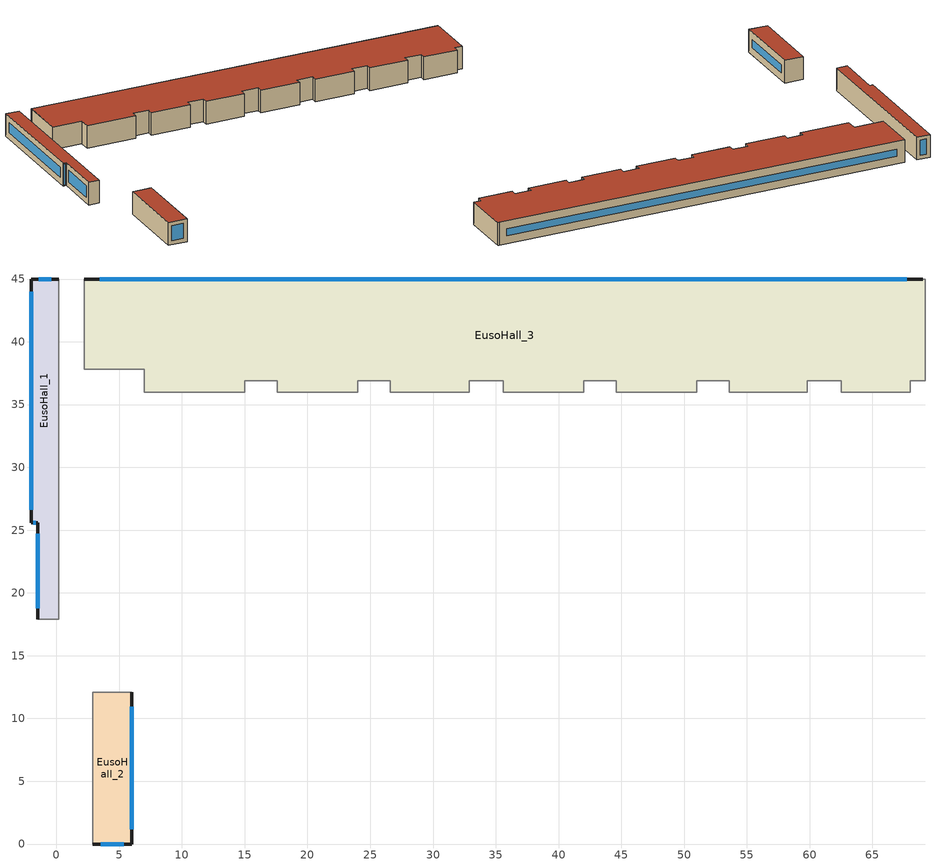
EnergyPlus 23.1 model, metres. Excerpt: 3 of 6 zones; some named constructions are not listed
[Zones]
EusoHall_3
 floor outside (90.1-2019 Nonresidential CZ 0 Exterior Floor (Mass)): 2.2,45 69.2,45 69.2,36.9 68,36.9 68,36 62.5,36 62.5,36.9 59.8,36.9 59.8,36 53.6,36 53.6,36.9 51,36.9 51,36 44.6,36 44.6,36.9 42,36.9 42,36 35.6,36 35.6,36.9 32.9,36.9 32.9,36 26.6,36 26.6,36.9 24,36.9 24,36 17.6,36 17.6,36.9 15,36.9 15,36 7,36 7,37.8 2.2,37.8 z24.3
 wall outside (90.1-2019 Nonresidential CZ 0 Exterior Wall (Mass)): 69,45 2.2,45 z24.3:28
 wall to EusoHall_0 (Interior Partition (Mass)_FLIPPED): 2.2,45 2.2,44.8 2.2,37.8 7,37.8 7,36 15,36 15,36.9 17.6,36.9 17.6,36 24,36 24,36.9 26.6,36.9 26.6,36 32.9,36 32.9,36.9 35.6,36.9 35.6,36 42,36 42,36.9 44.6,36.9 44.6,36 51,36 51,36.9 53.6,36.9 53.6,36 59.8,36 59.8,36.9 62.5,36.9 62.5,36 68,36 68,36.9 69.2,36.9 69.2,45 69,45 z24.3:28
 window (90.1-2019 Nonresidential CZ 0 Glazing (Operable)): 67.73,45 3.47,45 z25.57:26.73
 roof outside (90.1-2019 Nonresidential CZ 0 Exterior Roof (Mass)): 2.2,37.8 7,37.8 7,36 15,36 15,36.9 17.6,36.9 17.6,36 24,36 24,36.9 26.6,36.9 26.6,36 32.9,36 32.9,36.9 35.6,36.9 35.6,36 42,36 42,36.9 44.6,36.9 44.6,36 51,36 51,36.9 53.6,36.9 53.6,36 59.8,36 59.8,36.9 62.5,36.9 62.5,36 68,36 68,36.9 69.2,36.9 69.2,45 2.2,45 z28
EusoHall_2
 floor outside (90.1-2019 Nonresidential CZ 0 Exterior Floor (Mass)): 6,12.1 6,0 2.9,0 2.9,12.1 z24.3
 wall outside (90.1-2019 Nonresidential CZ 0 Exterior Wall (Mass)): 2.9,0 6,0 6,12.1 z24.3:28
 wall to EusoHall_0 (Interior Partition (Mass)_FLIPPED): 6,12.1 2.9,12.1 2.9,0 z24.3:28
 window (90.1-2019 Nonresidential CZ 0 Glazing (Operable)): 3.52,0 5.38,0 z24.92:27.38; 6,1.16 6,10.94 z25.46:26.84
 roof outside (90.1-2019 Nonresidential CZ 0 Exterior Roof (Mass)): 6,12.1 2.9,12.1 2.9,0 6,0 z28
EusoHall_1
 floor outside (90.1-2019 Nonresidential CZ 0 Exterior Floor (Mass)): 0.2,45 0.2,17.9 -1.5,17.9 -1.5,25.6 -2,25.6 -2,45 z24.3
 wall outside (90.1-2019 Nonresidential CZ 0 Exterior Wall (Mass)): 0.2,45 -2,45 -2,25.6 -1.5,25.6 -1.5,17.9 z24.3:28
 wall to EusoHall_0 (Interior Partition (Mass)_FLIPPED): -1.5,17.9 0.2,17.9 0.2,45 z24.3:28
 window (90.1-2019 Nonresidential CZ 0 Glazing (Operable)): -0.41,45 -1.39,45 z24.91:27.39; -2,43.98 -2,26.62 z25.32:26.98; -1.86,25.6 -1.64,25.6 z24.44:27.86; -1.5,24.71 -1.5,18.79 z25.19:27.11
 roof outside (90.1-2019 Nonresidential CZ 0 Exterior Roof (Mass)): 0.2,45 -2,45 -2,25.6 -1.5,25.6 -1.5,17.9 0.2,17.9 z28
[Schedule:Day:Hourly]
0a6da42c-64c4-465f-a450-deb7c99fbb4a: Fraction, 0, 1, 1, 1, 1, 1, 1, 1, 1, 1, 0, 0, 0, 0, 0, 1, 1, 0, 0, 0, 0, 0, 0, 0
7aaeb1da-301c-4ed6-9ee2-45e889008798: Fraction, 1, 1, 1, 0, 1, 1, 1, 1, 0, 0, 1, 1, 1, 1, 1, 1, 1, 1, 0, 0, 0, 0, 0, 0
5f9a137d-26f2-4b2a-ba43-cbbc8e4bdea0: Fraction, 0, 1, 0, 0, 0, 0, 0, 0, 0, 0, 1, 0, 0, 0, 1, 1, 1, 1, 1, 0, 0, 0, 0, 1
38e37989-2398-44e5-b477-8b33ae5338b5: Fraction, 1, 1, 1, 1, 1, 0, 1, 1, 1, 0, 0, 0, 0, 1, 1, 0, 0, 0, 0, 0, 0, 0, 0, 1
38dcba13-f8c9-4a3d-b2dd-5d67582723b8: Fraction, 1, 1, 1, 1, 1, 1, 0, 0, 0, 0, 0, 1, 1, 1, 1, 1, 1, 0, 0, 0, 0, 0, 0, 0
78a7dd24-6dd8-46bf-8a67-1a2a35128c9b: Fraction, 0, 1, 1, 1, 1, 1, 1, 0, 0, 0, 0, 1, 1, 1, 1, 0, 0, 0, 0, 0, 0, 0, 0, 0
25c959fa-2b45-4741-b170-c6ba072dd97e: Fraction, 0, 0, 0, 0, 0, 0, 0, 0, 0, 1, 1, 1, 1, 1, 1, 1, 1, 1, 0, 0, 0, 0, 0, 0
fadc1dea-d90e-48e3-8637-499f282e3403: Fraction, 0, 0, 1, 1, 1, 1, 1, 0, 0, 0, 1, 1, 1, 1, 0, 0, 0, 0, 0, 0, 0, 0, 0, 0
313731ce-c7df-472e-9bd9-8085fefb7663: Fraction, 1, 1, 1, 1, 1, 1, 1, 1, 1, 0, 0, 0, 0, 0, 0, 0, 0, 0, 1, 1, 1, 1, 1, 1
811bab29-e293-414b-a951-ca99fc4e803a: Fraction, 1, 1, 1, 1, 1, 1, 1, 0, 0, 1, 1, 1, 0, 0, 0, 0, 0, 0, 0, 0, 0, 0, 0, 0
c3aebf8e-4e97-4ef6-81f3-f81eb86b9189: Fraction, 1, 1, 1, 1, 1, 1, 1, 1, 0, 1, 1, 0, 0, 0, 1, 1, 0, 0, 0, 0, 0, 0, 0, 0
0a06fd7e-6abe-4e09-8064-765f7de4bac5: Fraction, 0, 0, 0, 1, 1, 1, 0, 0, 0, 1, 1, 1, 1, 1, 1, 1, 1, 1, 0, 0, 0, 0, 0, 0
2c4f1c33-f3aa-4f95-964b-b4c9803a64cc: Fraction, 0, 0, 0, 0, 0, 0, 0, 1, 1, 1, 1, 0, 0, 0, 0, 0, 0, 0, 0, 0, 0, 0, 0, 1
13de2850-6eb8-4c8e-a53c-c38e3759f3f9: Fraction, 1, 1, 1, 1, 1, 1, 1, 1, 0, 0, 0, 1, 1, 1, 1, 0, 0, 0, 1, 1, 1, 1, 1, 1
f5f1666c-0ea6-4e4e-afb4-9f387512ecd7: Fraction, 1, 1, 1, 1, 1, 1, 1, 1, 1, 1, 1, 1, 1, 1, 1, 0, 0, 0, 0, 1, 1, 1, 0, 1
90ac5b96-1ca6-4962-bad7-65617176d41b: Fraction, 1, 1, 1, 1, 1, 1, 1, 1, 0, 0, 1, 1, 0, 1, 0, 0, 0, 0, 0, 0, 0, 0, 0, 1
20cd73e7-b224-4d58-8250-453002f3b639: Fraction, 1, 1, 1, 1, 1, 1, 1, 0, 0, 0, 1, 0, 0, 0, 0, 0, 0, 0, 0, 1, 1, 1, 1, 1
7a219ba2-e6d2-4560-b61c-8f5ac572d0e5: Fraction, 1, 1, 1, 1, 1, 0, 0, 0, 0, 0, 1, 1, 1, 1, 1, 1, 1, 0, 0, 0, 0, 0, 0, 0
d26217c0-3491-4b17-bad9-d09e690c4ce1: Fraction, 1, 1, 1, 1, 1, 1, 1, 1, 1, 1, 0, 0, 0, 0, 0, 0, 1, 0, 0, 0, 0, 0, 0, 0
15aa4b00-aea8-492d-8407-84069585c00b: Fraction, 1, 1, 1, 1, 1, 1, 1, 1, 1, 1, 1, 1, 0, 0, 0, 0, 0, 0, 0, 0, 0, 1, 1, 1
2c278a05-ad61-4ea0-bd11-18e0b93217db: Fraction, 1, 1, 1, 1, 1, 1, 1, 0, 0, 0, 1, 1, 1, 1, 1, 1, 1, 0, 0, 0, 0, 1, 1, 1
4d8f8f77-8096-4425-a9fe-c190059fd98f: Fraction, 1, 1, 1, 1, 1, 1, 1, 1, 0, 0, 1, 1, 1, 1, 0, 1, 1, 1, 1, 1, 1, 1, 1, 1
021f1b1c-5f70-4d4f-a917-467f3ab56372: Fraction, 1, 1, 1, 1, 1, 1, 1, 1, 1, 0, 0, 0, 0, 1, 0, 0, 0, 0, 0, 0, 0, 0, 0, 0
11480428-1dc7-49b0-99b0-500ae153328d: Fraction, 1, 1, 1, 1, 1, 1, 1, 1, 0, 1, 1, 1, 1, 1, 1, 1, 1, 0, 1, 1, 1, 1, 1, 1
cec5fd78-39d1-4132-9b29-7336b28681d3: Fraction, 1, 1, 1, 1, 1, 1, 1, 1, 0, 0, 1, 1, 1, 1, 1, 1, 0, 0, 0, 0, 0, 0, 1, 1
9f2a28cd-66df-48c3-a6d9-0ef3d1226745: Fraction, 1, 1, 1, 1, 1, 1, 1, 0, 0, 0, 1, 1, 1, 0, 0, 0, 0, 1, 1, 1, 1, 1, 1, 1
d263332c-0f20-4376-83ce-24b8c7f8a564: Fraction, 1, 1, 1, 1, 1, 1, 1, 1, 0, 0, 1, 1, 1, 1, 1, 1, 1, 0, 0, 0, 0, 0, 0, 1
f8f9b980-2e0d-46a8-87e5-70e67581affb: Fraction, 1, 1, 1, 1, 0, 1, 1, 0, 0, 0, 0, 1, 1, 1, 1, 1, 0, 0, 0, 0, 0, 0, 0, 0
04f97605-40b1-4dd7-8499-eba1631f6952: Fraction, 0, 0, 0, 0, 0, 1, 1, 1, 0, 0, 0, 0, 0, 1, 0, 0, 0, 0, 0, 0, 0, 0, 0, 0
ee89a5f3-802f-49b4-99a4-1cf81b1105bf: Fraction, 1, 1, 1, 1, 1, 1, 1, 1, 0, 0, 1, 1, 1, 1, 0, 0, 0, 0, 0, 0, 0, 0, 0, 0
cf26290f-e2e8-4b1f-9868-67e87a6fdb88: Fraction, 0, 0, 0, 0, 0, 0, 0, 1, 0, 0, 0, 0, 0, 1, 0, 0, 0, 0, 0, 0, 0, 0, 1, 1
90c88a64-71c4-482f-9f0b-d2f6b7ea98c7: Fraction, 1, 1, 1, 1, 1, 1, 1, 1, 0, 0, 0, 1, 0, 0, 0, 0, 0, 0, 0, 0, 0, 1, 1, 1
c0106ac9-53de-43dd-bfa1-1653cb1a4ecb: Fraction, 1, 1, 1, 1, 1, 1, 1, 1, 0, 0, 0, 0, 1, 1, 1, 0, 0, 0, 0, 0, 0, 0, 1, 1
ee789233-c078-4007-a06d-aa57babdbea3: Fraction, 1, 1, 1, 1, 1, 1, 1, 1, 1, 0, 0, 0, 0, 0, 0, 0, 1, 1, 1, 1, 1, 1, 1, 1
fba2af44-a50c-4b41-8590-6450bd3310a9: Fraction, 1, 1, 1, 1, 1, 1, 1, 1, 1, 0, 0, 0, 1, 1, 0, 0, 0, 0, 0, 1, 1, 1, 1, 1
cd1d874a-beca-448c-a9e2-91267d8190ff: Fraction, 1, 1, 1, 1, 1, 1, 1, 1, 0, 1, 0, 0, 1, 1, 1, 1, 1, 1, 1, 1, 1, 1, 1, 1
5d399e8e-57ac-475c-9d6b-15191155d941: Fraction, 1, 1, 1, 1, 1, 1, 1, 1, 0, 0, 1, 0, 0, 0, 0, 0, 0, 0, 1, 1, 1, 1, 1, 1
4ce60e64-8417-4594-a996-75e9f667da5a: Fraction, 1, 1, 1, 1, 1, 1, 1, 1, 1, 0, 0, 0, 0, 1, 0, 0, 0, 0, 1, 1, 1, 1, 1, 1
89e95b55-0a53-4707-92be-b42a70eac723: Fraction, 1, 1, 1, 1, 1, 1, 1, 1, 1, 0, 0, 0, 1, 0, 0, 0, 0, 0, 0, 0, 0, 0, 0, 1
8aee6a24-f950-4674-8084-fad4fad0910b: Fraction, 1, 1, 1, 1, 1, 1, 1, 1, 1, 0, 0, 0, 1, 1, 1, 1, 0, 1, 1, 1, 1, 1, 1, 1
c7097728-b15d-4729-bf87-fa296663059e: Fraction, 1, 1, 1, 1, 1, 1, 1, 1, 0, 0, 1, 1, 0, 0, 0, 0, 1, 1, 1, 1, 1, 1, 1, 1
a7fe8867-90e7-4cd9-999b-4b12d002f53f: Fraction, 1, 1, 1, 1, 1, 1, 1, 1, 0, 0, 0, 0, 1, 1, 1, 1, 1, 1, 1, 1, 1, 1, 1, 1
480fa571-bd1e-41c5-9f45-321103e07758: Fraction, 1, 1, 1, 1, 1, 1, 1, 1, 0, 0, 0, 0, 0, 0, 0, 1, 1, 1, 1, 1, 1, 1, 1, 1
4cd1b265-7780-4dab-9e4a-0606aaa53f2c: Fraction, 1, 1, 1, 1, 1, 1, 1, 1, 1, 1, 1, 1, 1, 1, 1, 0, 0, 0, 1, 1, 1, 1, 1, 1
2f52294a-348c-4c2b-832c-da90e9aa1c5a: Fraction, 1, 1, 1, 1, 1, 1, 1, 1, 0, 1, 1, 1, 1, 1, 1, 1, 1, 1, 1, 1, 1, 1, 1, 1
169b3f7c-e7f5-46b8-a6bb-24da664deb7b: Fraction, 1, 1, 1, 1, 1, 1, 1, 1, 1, 0, 0, 0, 0, 0, 0, 0, 1, 1, 0, 0, 0, 0, 1, 1
5fd22a9b-c18b-4093-975e-b50c7c07103a: Fraction, 1, 1, 1, 1, 1, 1, 1, 1, 1, 0, 0, 0, 0, 0, 0, 0, 0, 0, 0, 1, 1, 1, 1, 1
6e32b673-884b-4771-bef9-db1f5fb1aec6: Fraction, 1, 1, 1, 1, 1, 1, 1, 0, 0, 0, 1, 1, 1, 1, 1, 1, 1, 0, 0, 0, 0, 0, 0, 0
a56e84fa-161d-4deb-bb3c-dde40c4706f6: Fraction, 0, 1, 1, 1, 1, 1, 1, 1, 0, 0, 1, 0, 1, 1, 1, 0, 0, 0, 0, 0, 0, 0, 0, 1
3d8cf520-2bb0-4613-a625-28faa9881011: Fraction, 1, 1, 1, 1, 1, 1, 1, 1, 0, 0, 0, 1, 1, 1, 0, 0, 0, 1, 1, 1, 1, 1, 1, 1
56340903-2776-43c8-9448-3bd96527363b: Fraction, 1, 1, 1, 1, 1, 1, 1, 1, 1, 0, 0, 0, 0, 0, 0, 0, 0, 0, 0, 0, 0, 1, 1, 1
de7a4bbf-f5f5-4b0a-88e1-b8cecaf52c61: Fraction, 1, 1, 1, 1, 1, 1, 1, 1, 0, 0, 1, 1, 1, 1, 1, 1, 1, 1, 0, 0, 0, 0, 1, 1
01c90281-0a78-4e5f-843d-f661df131ed2: Fraction, 1, 1, 1, 1, 1, 1, 1, 1, 0, 0, 1, 0, 0, 0, 1, 1, 1, 1, 1, 1, 1, 1, 1, 1
5b028ee2-afda-477b-99b5-892b11946f03: Fraction, 1, 1, 1, 1, 1, 1, 1, 1, 0, 0, 0, 0, 0, 0, 0, 0, 0, 1, 1, 1, 1, 1, 1, 1
7408452c-8d8a-4903-93eb-b1edc3acffdd: Fraction, 1, 1, 1, 1, 1, 1, 1, 1, 0, 0, 0, 1, 1, 0, 0, 0, 0, 0, 0, 0, 1, 1, 1, 1
41c4e9a2-6305-48c7-85f1-3043b6027ec0: Fraction, 1, 1, 1, 1, 1, 1, 1, 1, 0, 0, 1, 1, 1, 1, 0, 0, 1, 0, 0, 0, 0, 1, 1, 1
f2209ef1-5293-4a84-9c5c-c12b430c3cfe: Fraction, 1, 1, 1, 1, 1, 1, 1, 1, 1, 0, 1, 1, 1, 1, 1, 1, 1, 0, 0, 0, 0, 0, 1, 1
06be9b7b-767e-4379-a638-94f8ea3acfd0: Fraction, 1, 1, 1, 1, 1, 1, 1, 1, 0, 0, 1, 1, 1, 0, 1, 1, 0, 0, 1, 1, 1, 1, 1, 1
a80a0d9f-2458-41ba-b88a-c2b41f4869cd: Fraction, 1, 1, 1, 1, 1, 1, 1, 1, 1, 0, 0, 0, 0, 1, 0, 0, 0, 0, 0, 0, 0, 1, 1, 1
46934549-7279-4edf-8e1f-695edf5b564e: Fraction, 1, 1, 1, 1, 1, 1, 1, 1, 0, 0, 0, 1, 1, 1, 1, 0, 0, 0, 0, 0, 0, 0, 0, 0
c597cd85-da6e-447a-85bd-585560638605: Fraction, 0, 1, 1, 1, 1, 1, 1, 0, 0, 0, 1, 1, 1, 1, 0, 0, 0, 0, 0, 0, 1, 1, 1, 0
e9639d31-f350-4ef0-8829-4722508ea1ac: Fraction, 0, 0, 0, 0, 0, 0, 0, 0, 0, 0, 0, 1, 1, 0, 0, 1, 0, 0, 0, 0, 0, 0, 0, 0
65fb476b-800b-4f3f-80a4-d1229412f286: Fraction, 0, 0, 0, 0, 0, 0, 0, 0, 0, 0, 0, 1, 1, 1, 1, 0, 0, 0, 0, 0, 0, 0, 0, 0
7b10450e-38e3-4595-8310-485e83ef5ad1: Fraction, 0, 0, 0, 0, 0, 0, 0, 0, 0, 0, 0, 1, 0, 0, 0, 0, 0, 0, 0, 0, 0, 0, 0, 0
dd7e355c-84e4-4ee3-8923-4f2aa31e2e7f: Fraction, 0, 0, 0, 0, 1, 0, 0, 0, 0, 0, 0, 1, 1, 1, 0, 0, 0, 0, 0, 0, 0, 0, 0, 0
676dd3ab-0202-43e9-82b1-d94011ed19d5: Fraction, 0, 0, 0, 0, 1, 0, 0, 0, 0, 0, 0, 1, 1, 1, 0, 1, 1, 1, 0, 0, 1, 1, 1, 1
35c7b00b-33d5-4dd6-86eb-b8ff3b9c8b16: Fraction, 1, 1, 1, 1, 1, 1, 1, 1, 1, 1, 1, 1, 1, 1, 1, 1, 1, 1, 1, 1, 1, 1, 1, 1
4db1fe6f-7c5a-471e-b8cd-b23fb676a37d: Fraction, 1, 1, 1, 0, 1, 1, 1, 1, 0, 1, 1, 1, 1, 1, 1, 1, 1, 1, 1, 1, 1, 1, 1, 1
30a2616f-b022-4487-907d-96b4e5d294fa: Fraction, 1, 1, 1, 1, 1, 1, 1, 1, 1, 0, 0, 0, 1, 1, 0, 0, 1, 1, 1, 1, 1, 1, 1, 1
808c93c4-2c15-4f29-8944-17ecd552b72a: Fraction, 1, 1, 1, 1, 1, 1, 1, 1, 1, 0, 0, 1, 1, 0, 1, 0, 1, 1, 0, 1, 0, 0, 1, 0
e54ea60c-fb72-4402-824c-65ab0c3c4ab4: Fraction, 0, 1, 1, 1, 1, 1, 1, 1, 1, 1, 1, 1, 1, 0, 0, 0, 0, 0, 0, 0, 1, 1, 1, 1
ab0310bb-aed3-4fc6-9b8a-40174c3d8f29: Fraction, 1, 1, 1, 1, 1, 1, 1, 1, 1, 1, 1, 1, 0, 0, 0, 0, 0, 0, 0, 1, 1, 1, 1, 1
59f3fe6c-0547-4697-9687-9a8721efeb60: Fraction, 1, 1, 1, 1, 1, 1, 1, 1, 1, 1, 1, 1, 1, 1, 0, 1, 1, 1, 0, 1, 1, 1, 1, 1
65db1245-587d-47c7-9042-7eeae9792f82: Fraction, 1, 1, 1, 1, 1, 1, 1, 1, 1, 0, 0, 0, 0, 0, 0, 0, 0, 0, 0, 0, 1, 1, 1, 1
1f250b79-24a5-4b3a-9ea1-3cb67d2943e8: Fraction, 1, 1, 1, 1, 1, 1, 1, 1, 0, 0, 0, 0, 1, 1, 1, 1, 0, 0, 0, 0, 0, 0, 1, 0
e5bd59db-23f0-419f-894b-87690406efaf: Fraction, 1, 1, 1, 1, 1, 1, 1, 1, 1, 1, 0, 1, 1, 1, 1, 0, 0, 0, 0, 0, 1, 1, 1, 0
00009705-0016-4e6e-bea1-74c00ffee639: Fraction, 1, 1, 1, 1, 1, 1, 1, 1, 1, 0, 0, 0, 0, 1, 1, 1, 1, 1, 1, 1, 1, 1, 1, 1
9334baac-7fac-4b09-bc41-d7dce8179a51: Fraction, 1, 1, 1, 1, 1, 1, 1, 1, 1, 1, 0, 0, 0, 0, 0, 0, 0, 1, 0, 1, 1, 1, 1, 1
e80ed191-f377-462b-931d-d2aae27b9397: Fraction, 1, 1, 1, 1, 1, 1, 1, 1, 0, 0, 0, 0, 0, 0, 0, 0, 0, 0, 0, 1, 1, 1, 1, 1
c55ca141-3d31-4787-823c-481ef79f3ec2: Fraction, 1, 1, 1, 1, 1, 1, 1, 1, 0, 0, 0, 0, 1, 0, 1, 0, 1, 1, 1, 1, 0, 1, 1, 1
c0fdcfbf-b36a-4abf-92f8-9b733ba6b696: Fraction, 1, 1, 1, 1, 1, 1, 1, 1, 0, 0, 0, 0, 1, 0, 0, 0, 0, 0, 0, 0, 0, 1, 1, 1
f625b9f5-3a26-4dad-9ae7-788d7f66d59a: Fraction, 1, 1, 1, 1, 1, 1, 1, 1, 0, 0, 0, 1, 0, 1, 1, 0, 0, 0, 0, 0, 0, 0, 0, 1
d3f9e4a5-42d2-4fff-b989-343a63df32dd: Fraction, 1, 1, 0, 0, 1, 1, 0, 1, 0, 0, 0, 0, 1, 0, 0, 0, 0, 0, 0, 0, 0, 0, 0, 0
c7a3d257-b433-470f-a108-93388cde2751: Fraction, 0, 0, 1, 0, 0, 0, 1, 0, 0, 0, 0, 0, 0, 1, 1, 0, 0, 0, 0, 0, 0, 0, 0, 0
348f81c8-dedc-4912-8b22-6827ec0a50c8: Fraction, 0, 0, 0, 0, 0, 0, 0, 0, 0, 0, 0, 1, 1, 1, 1, 1, 0, 0, 0, 0, 0, 0, 1, 0
0b2b628a-a4b0-470e-9298-37f6e68b0e88: Fraction, 1, 1, 0, 0, 1, 0, 0, 1, 0, 0, 0, 1, 1, 1, 1, 0, 0, 0, 0, 0, 0, 0, 0, 0
d42579a4-9dff-4f61-a66b-e5508e8acd3f: Fraction, 0, 1, 0, 1, 1, 1, 1, 1, 0, 0, 0, 1, 1, 1, 1, 1, 0, 0, 0, 0, 0, 0, 0, 0
acfc1d78-9ca4-4a71-a8c3-36aa281358de: Fraction, 0, 1, 1, 1, 1, 1, 1, 1, 0, 0, 0, 0, 1, 1, 1, 1, 0, 0, 0, 0, 0, 0, 0, 0
49421aaa-779f-4b13-8728-c6deb01a19c9: Fraction, 0, 0, 0, 1, 1, 0, 0, 1, 0, 0, 0, 1, 1, 1, 1, 1, 0, 0, 0, 0, 0, 0, 0, 0
6a00ba6e-6cfc-4557-89bc-ffd2e0179a71: Fraction, 0, 1, 1, 1, 1, 0, 0, 1, 0, 0, 0, 0, 0, 0, 0, 0, 0, 0, 0, 0, 0, 0, 1, 1
e371f13f-0fc5-4556-8617-2bb1abfdb128: Fraction, 0, 0, 0, 0, 0, 0, 0, 0, 1, 1, 1, 1, 1, 0, 1, 1, 1, 1, 1, 1, 1, 1, 1, 1
18e58098-65c4-4b0d-9ea7-b0fd42394141: Fraction, 0, 0, 0, 0, 0, 0, 0, 0, 1, 1, 1, 1, 1, 1, 1, 1, 1, 1, 1, 1, 1, 1, 1, 1
a55a1a2e-0c1a-47b1-b2fd-b37c611a2cbe: Fraction, 0, 0, 0, 0, 0, 0, 0, 0, 1, 1, 1, 0, 0, 0, 0, 0, 1, 1, 1, 1, 1, 1, 1, 0
bb414dad-5c64-48c1-996a-44a933bb54f3: Fraction, 0, 0, 0, 0, 0, 0, 0, 0, 1, 1, 1, 1, 1, 1, 1, 1, 1, 1, 1, 1, 1, 1, 1, 0
8b63fdc0-30cf-43ba-af48-743d5b3cf5b7: Fraction, 0, 0, 0, 0, 0, 0, 0, 0, 1, 1, 1, 1, 0, 0, 0, 1, 1, 1, 1, 1, 1, 1, 1, 1
a30955d0-7ffc-4dbc-bdbe-37ea4aa36170: Fraction, 0, 0, 0, 0, 0, 0, 0, 0, 1, 1, 1, 1, 1, 1, 1, 1, 1, 1, 1, 1, 1, 1, 0, 0
56d7ab53-853a-4fd9-9539-ab1cc3ea6bdd: Fraction, 0, 0, 0, 0, 0, 0, 0, 1, 1, 1, 1, 1, 0, 0, 0, 0, 1, 1, 1, 1, 1, 1, 1, 0
5aaacf09-a89b-4841-90d7-da246790599a: Fraction, 0, 0, 0, 0, 0, 0, 0, 0, 1, 1, 1, 1, 0, 0, 0, 0, 0, 1, 1, 1, 1, 1, 1, 1
9de6e3cb-1c37-4642-8e1b-50d684fd737e: Fraction, 0, 0, 0, 0, 0, 0, 0, 0, 1, 1, 1, 1, 0, 0, 0, 0, 0, 1, 1, 1, 1, 1, 1, 0
06eb4224-9542-4ed0-8488-80f4e6dfd8c4: Fraction, 0, 0, 0, 0, 0, 1, 1, 1, 1, 1, 0, 0, 0, 0, 1, 1, 1, 1, 1, 1, 1, 1, 0, 0
b8116c11-e103-41ba-bb05-24c93bbf2522: Fraction, 0, 0, 0, 0, 0, 1, 1, 1, 1, 1, 1, 1, 1, 1, 1, 0, 0, 0, 0, 0, 0, 0, 0, 0
65de8f17-4607-4be5-8488-fda9ddbcc686: Fraction, 0, 0, 0, 0, 0, 0, 0, 1, 1, 1, 1, 1, 1, 1, 1, 1, 1, 1, 1, 1, 1, 1, 0, 0
e3cb5fdf-46a5-47f0-b0b7-e14e2a46eeca: Fraction, 0, 0, 0, 0, 0, 0, 0, 1, 1, 1, 1, 1, 1, 1, 1, 1, 1, 1, 1, 1, 1, 1, 1, 0
03b0cdca-ca77-4aab-bdb8-c5a31db42eae: Fraction, 0, 0, 0, 0, 0, 0, 0, 0, 0, 0, 0, 1, 1, 1, 1, 1, 1, 1, 1, 1, 0, 0, 0, 0
8c2d95fa-c938-4bda-b0d9-3d8cd6a8d70c: Fraction, 0, 0, 0, 0, 0, 0, 1, 1, 1, 1, 1, 1, 1, 1, 1, 1, 1, 1, 1, 1, 1, 0, 0, 0
106f0f60-5f2f-4b8f-aacd-d27e6dbedf88: Fraction, 0, 0, 0, 0, 1, 1, 1, 1, 1, 1, 1, 1, 1, 1, 1, 1, 1, 1, 1, 1, 1, 0, 0, 0
621428d4-72ea-44f1-8585-7e9f56ebe061: Fraction, 0, 0, 0, 0, 0, 0, 0, 0, 0, 0, 0, 0, 0, 0, 1, 1, 1, 1, 1, 1, 0, 0, 0, 0
297f03ee-4922-49da-9505-fa0f38ef8c8f: Fraction, 0, 0, 0, 0, 0, 0, 1, 1, 1, 1, 1, 1, 1, 1, 1, 1, 1, 1, 1, 1, 1, 1, 0, 0
d70eb0e9-28f3-4d0b-bd79-2d635b36af74: Fraction, 1, 0, 0, 0, 0, 0, 0, 0, 1, 1, 1, 1, 1, 0, 1, 1, 1, 1, 0, 0, 0, 0, 0, 0
4a144fe0-d4c5-4f43-89a2-6103b66fdc59: Fraction, 0, 0, 0, 0, 0, 0, 1, 1, 1, 1, 1, 1, 0, 0, 1, 1, 0, 0, 0, 0, 0, 0, 0, 0
53303c89-8bee-48d1-9d45-6752ac70a307: Fraction, 0, 0, 0, 1, 1, 1, 1, 1, 1, 1, 1, 1, 1, 1, 1, 1, 1, 1, 1, 1, 1, 1, 1, 1
049d2d6c-e55d-44a7-80c4-ba885a55764e: Fraction, 0, 0, 0, 0, 0, 0, 0, 0, 1, 1, 1, 1, 0, 0, 0, 0, 1, 1, 1, 1, 1, 1, 1, 1
2620a3ca-786d-4e3a-ab6a-761d84a83c6e: Fraction, 1, 1, 1, 1, 1, 1, 1, 1, 0, 0, 0, 0, 0, 0, 0, 0, 1, 1, 1, 1, 1, 1, 1, 1
cc6dc508-72d9-4beb-aa6e-eabd56115132: Fraction, 1, 1, 1, 0, 0, 0, 0, 0, 1, 1, 1, 1, 1, 1, 1, 1, 1, 1, 1, 1, 1, 1, 1, 1
53aa5f0e-4e71-4edc-8fe7-3c7035aeaaad: Fraction, 1, 1, 1, 0, 0, 0, 0, 0, 1, 1, 1, 1, 1, 0, 0, 0, 1, 1, 1, 1, 1, 1, 1, 1
b7eca992-bcd7-41fd-a7e4-7ed181bc1726: Fraction, 1, 0, 0, 0, 0, 0, 0, 0, 1, 1, 1, 1, 1, 0, 0, 1, 1, 1, 1, 1, 1, 1, 1, 1
2cdcabd4-1898-454e-90b9-8e1095ef71ea: Fraction, 1, 1, 1, 1, 0, 0, 0, 0, 1, 1, 1, 1, 1, 1, 1, 1, 1, 1, 1, 1, 1, 1, 1, 1
efcc30a5-b581-413d-bd7c-716b32403a9e: Fraction, 0, 0, 0, 0, 0, 0, 0, 0, 0, 1, 0, 0, 0, 0, 0, 0, 0, 1, 1, 0, 0, 0, 0, 0
55e4bcb3-4e20-4095-91ed-eaa20df19169: Fraction, 0, 0, 0, 0, 0, 0, 0, 0, 1, 1, 1, 0, 0, 0, 0, 0, 1, 0, 0, 0, 0, 0, 0, 0
2bf1f03c-f97c-431e-9b2d-1efcb0c52b15: Fraction, 1, 0, 0, 0, 0, 0, 0, 0, 1, 1, 1, 1, 0, 0, 0, 1, 1, 1, 1, 1, 1, 1, 1, 1
959a55b5-631e-41b6-8e25-96675ad75682: Fraction, 1, 1, 1, 1, 1, 1, 1, 1, 1, 1, 1, 1, 0, 1, 1, 1, 1, 1, 1, 1, 1, 1, 1, 1
560a8201-f055-46d0-a3e0-236a848377f4: Fraction, 1, 0, 0, 0, 0, 0, 0, 0, 1, 1, 1, 1, 1, 1, 1, 1, 1, 1, 1, 1, 1, 1, 1, 1
39cb7416-b6ec-46d5-badd-619a938f0992: Fraction, 1, 0, 1, 1, 0, 1, 1, 1, 1, 1, 1, 0, 0, 0, 0, 0, 0, 1, 1, 1, 1, 1, 1, 1
6c5d8f3c-aaa6-42b9-affd-bcd85b8bf88b: Fraction, 1, 1, 1, 1, 1, 1, 1, 1, 1, 1, 1, 1, 0, 1, 0, 1, 1, 1, 1, 1, 1, 1, 1, 1
3291a1b9-967f-467f-a031-538ce22a4e5b: Fraction, 1, 1, 1, 1, 1, 1, 1, 1, 1, 1, 1, 0, 1, 1, 0, 0, 1, 1, 1, 1, 1, 1, 1, 0
7b86a251-cb7e-4fa4-b32c-97f27908b4ab: Fraction, 1, 1, 1, 0, 0, 0, 0, 0, 1, 1, 1, 0, 0, 0, 0, 1, 1, 1, 1, 1, 1, 0, 0, 1
4e6c1e68-2171-488a-84c1-f5e146e2c246: Fraction, 1, 0, 0, 0, 0, 0, 0, 0, 1, 1, 1, 0, 0, 0, 0, 0, 1, 1, 0, 1, 1, 0, 0, 0
517e02f0-5e93-4b1d-8a43-1991db7a7461: Fraction, 0, 0, 0, 0, 0, 0, 0, 0, 1, 1, 1, 0, 0, 0, 0, 1, 1, 1, 1, 0, 1, 1, 0, 0
de84105b-3f9b-4adc-babe-6b4393bce1d9: Fraction, 0, 0, 0, 0, 0, 0, 0, 0, 1, 1, 1, 0, 0, 0, 0, 0, 0, 1, 0, 0, 0, 0, 0, 0
2fe040af-3661-4561-8d42-11f0846da0a7: Fraction, 0, 0, 1, 1, 0, 0, 1, 1, 1, 1, 1, 0, 1, 1, 0, 0, 1, 1, 1, 1, 1, 1, 1, 1
b3e9a22e-d381-4cc2-91b0-035f9d843d4e: Fraction, 1, 0, 0, 1, 0, 0, 1, 1, 1, 1, 1, 0, 0, 0, 0, 0, 0, 1, 1, 1, 1, 1, 1, 1
6bcc5ca4-ef4b-4e9e-9535-1039075f0961: Fraction, 1, 1, 1, 1, 0, 0, 0, 0, 1, 1, 1, 0, 0, 0, 0, 0, 1, 1, 1, 1, 1, 1, 1, 1
8efe621b-6eeb-42b2-b0d3-468a9ee4ecbf: Fraction, 0, 0, 0, 0, 0, 0, 0, 0, 1, 1, 1, 0, 0, 0, 0, 0, 1, 1, 1, 1, 1, 1, 1, 1
5b8f1500-c3d0-4a25-8f66-7ac97aff0184: Fraction, 1, 1, 0, 0, 0, 0, 0, 1, 1, 1, 1, 0, 0, 0, 0, 0, 0, 1, 1, 1, 1, 1, 1, 1
f87b6cdc-44c6-4a04-9fbe-cd2188d4a4f3: Fraction, 1, 1, 1, 1, 1, 1, 1, 1, 1, 1, 1, 1, 1, 0, 1, 1, 1, 1, 1, 1, 1, 1, 1, 1
b91bb0ec-efd9-45af-8f94-b36aa97daf48: Fraction, 1, 1, 1, 1, 1, 1, 1, 1, 1, 1, 1, 0, 0, 0, 1, 1, 1, 1, 1, 1, 1, 1, 1, 1
767f4ee6-38ec-441f-9d03-132025e97677: Fraction, 1, 1, 1, 1, 1, 1, 1, 1, 1, 1, 1, 1, 0, 0, 0, 0, 1, 1, 1, 1, 1, 1, 1, 1
02faf2e3-6fb0-4212-b0d9-31c4c51ede80: Fraction, 1, 1, 1, 0, 0, 0, 0, 0, 1, 1, 1, 0, 0, 0, 0, 0, 1, 1, 1, 1, 1, 1, 1, 1
335df030-3613-487d-b895-3fd8a9f50a1d: Fraction, 0, 0, 0, 1, 0, 0, 0, 0, 1, 1, 1, 0, 0, 0, 0, 0, 0, 1, 1, 1, 1, 1, 1, 0
140a19f7-487d-4dd8-b46f-374e5ae26d58: Fraction, 0, 0, 0, 0, 0, 0, 0, 0, 1, 1, 1, 0, 0, 0, 0, 0, 0, 1, 1, 1, 1, 1, 1, 0
566ca6ff-3cf8-4128-aef8-9b2906e935d4: Fraction, 0, 0, 0, 0, 1, 1, 1, 0, 1, 1, 0, 0, 0, 0, 0, 0, 0, 1, 1, 1, 1, 1, 1, 1
41b0bacc-2976-4004-8cd9-3adebb955816: Fraction, 0, 0, 0, 0, 1, 1, 1, 1, 1, 1, 1, 0, 0, 0, 0, 0, 0, 1, 1, 1, 1, 1, 1, 1
0fd9d21a-d094-4f3f-9c9b-e70f06ce2d19: Fraction, 1, 1, 1, 1, 1, 1, 1, 1, 1, 1, 1, 0, 0, 0, 0, 0, 1, 1, 1, 1, 1, 0, 0, 0
6d6f14c7-9c80-4ec7-b21e-c7dd37bd434c: Fraction, 0, 0, 0, 0, 0, 0, 0, 0, 0, 0, 1, 1, 1, 1, 0, 0, 1, 1, 1, 0, 0, 1, 0, 1
23fef085-52a5-4d87-9885-51a2f2122092: Fraction, 1, 0, 0, 0, 0, 0, 0, 0, 0, 0, 0, 0, 1, 0, 1, 0, 0, 0, 0, 0, 0, 0, 0, 0
c900d894-6ce2-4603-88f0-59ef88714118: Fraction, 0, 0, 0, 0, 0, 0, 0, 0, 1, 1, 1, 0, 1, 0, 0, 1, 1, 1, 1, 0, 1, 0, 0, 0
12e6eca9-dd67-4397-9863-61e16ffc4975: Fraction, 0, 0, 0, 0, 0, 0, 0, 0, 1, 1, 1, 0, 0, 0, 0, 0, 0, 0, 1, 1, 1, 1, 1, 1
425f3ee2-f3c5-4102-bd94-8371204b7b0b: Fraction, 0, 1, 0, 0, 0, 1, 0, 0, 1, 1, 1, 0, 0, 0, 0, 0, 0, 1, 1, 1, 1, 1, 1, 1
e8c11775-df43-4f6d-bc76-4c67120b9d07: Fraction, 1, 1, 1, 1, 1, 0, 0, 1, 1, 1, 1, 1, 0, 0, 0, 0, 1, 1, 1, 1, 0, 0, 0, 1
9eccc5d2-730f-411d-8290-d5eea9bf5557: Fraction, 1, 0, 1, 0, 0, 0, 0, 0, 1, 1, 1, 0, 0, 0, 0, 0, 0, 1, 1, 1, 1, 1, 1, 1
b71de9fa-4eb6-4d16-8d0a-d7451ff6f569: Fraction, 1, 0, 0, 0, 0, 0, 1, 0, 1, 1, 1, 0, 0, 0, 0, 0, 0, 0, 1, 1, 1, 1, 1, 1
a2fd8e3d-bd84-4ceb-a6a5-ad11998adc27: Fraction, 1, 1, 1, 0, 0, 0, 0, 0, 1, 1, 1, 0, 0, 0, 0, 0, 0, 0, 1, 1, 1, 1, 1, 1
52dbc015-194a-48ce-a2b4-5afa4877e9bd: Fraction, 1, 1, 1, 1, 0, 0, 0, 0, 1, 1, 1, 0, 0, 0, 0, 0, 0, 0, 1, 1, 1, 1, 1, 1
bfbf42d5-f213-48af-bfad-3e7b25c2313e: Fraction, 1, 1, 0, 0, 0, 0, 0, 0, 1, 1, 1, 0, 0, 0, 0, 0, 1, 0, 0, 0, 1, 0, 0, 0
8a91a4d8-ee06-48a3-9ffd-94758e1cdd78: Fraction, 1, 1, 1, 1, 0, 0, 0, 0, 1, 1, 0, 0, 0, 0, 0, 0, 0, 1, 1, 1, 1, 1, 1, 1
8ecf17d9-3c8b-49cb-9ede-a43b772b6e17: Fraction, 1, 1, 1, 1, 1, 0, 1, 1, 1, 0, 0, 0, 0, 0, 0, 0, 0, 0, 1, 1, 1, 1, 1, 1
8f6786bb-fda4-4530-b638-04faf93b5373: Fraction, 1, 1, 1, 0, 0, 0, 0, 1, 1, 1, 1, 0, 0, 0, 0, 0, 0, 0, 1, 1, 1, 1, 1, 1
e95baada-c348-46d8-9fdf-ee2c34fc10dc: Fraction, 0, 0, 0, 1, 0, 1, 0, 0, 1, 1, 1, 1, 0, 0, 0, 0, 0, 1, 1, 1, 1, 1, 1, 1
fa7311a1-8100-48c3-b326-5bf9d6c92029: Fraction, 1, 1, 0, 0, 0, 0, 0, 0, 1, 0, 0, 0, 0, 0, 1, 0, 1, 1, 1, 0, 1, 1, 0, 0
e725a5d6-1f30-4d09-a471-ca0bf3744f2b: Fraction, 0, 0, 0, 0, 0, 0, 1, 0, 1, 0, 0, 0, 0, 0, 0, 0, 0, 0, 1, 1, 1, 1, 1, 1
c9499178-53ca-4105-a5d8-ec54cf57be41: Fraction, 1, 0, 0, 0, 0, 0, 1, 0, 1, 1, 1, 0, 0, 0, 1, 1, 1, 1, 1, 1, 1, 1, 1, 0
90bd3877-d8cd-4042-a6f0-ceec6ae0e06d: Fraction, 0, 0, 0, 0, 0, 0, 0, 0, 1, 0, 0, 0, 0, 0, 0, 1, 0, 1, 1, 0, 0, 0, 0, 0
9c1017d6-6a98-477a-b158-bda1c568fdab: Fraction, 0, 0, 0, 0, 0, 0, 0, 1, 1, 1, 1, 1, 0, 0, 0, 0, 1, 1, 1, 1, 1, 1, 0, 1
6e45cb90-7d78-45d9-995f-169b1c8642d7: Fraction, 1, 1, 0, 0, 0, 0, 0, 0, 1, 0, 0, 0, 0, 0, 0, 0, 0, 0, 0, 1, 1, 1, 1, 1
138ce672-e8d4-4963-af3a-bc51f69b93df: Fraction, 0, 0, 0, 0, 0, 0, 0, 0, 1, 1, 0, 0, 0, 1, 1, 1, 1, 1, 1, 0, 1, 0, 0, 0
e62b8200-b2fe-4f65-b4bd-c2b1b5463fa6: Fraction, 0, 0, 0, 0, 0, 0, 0, 0, 1, 1, 1, 0, 0, 0, 0, 0, 1, 1, 1, 1, 1, 0, 0, 0
600bc824-4dd8-49fe-b5db-d0c13c3e899a: Fraction, 0, 0, 0, 0, 0, 0, 0, 0, 1, 0, 0, 1, 0, 0, 0, 1, 1, 1, 1, 0, 0, 0, 0, 0
eeacb3dd-30f8-4d54-b3b4-fef0b3458158: Fraction, 0, 0, 0, 0, 0, 0, 0, 0, 1, 1, 0, 0, 0, 0, 0, 0, 0, 0, 1, 1, 1, 1, 1, 1
a05045cc-82f1-4b25-9b84-5f1eee1b8159: Fraction, 1, 0, 0, 1, 0, 0, 0, 0, 1, 0, 0, 0, 0, 0, 0, 0, 1, 0, 0, 0, 0, 0, 0, 0
9e71174b-76ab-4a53-b3f9-82356efc8534: Fraction, 0, 0, 1, 0, 0, 0, 0, 0, 1, 1, 0, 0, 0, 1, 1, 1, 0, 0, 1, 0, 0, 0, 0, 0
110ced66-54d6-46bd-aac9-afa0b72f8c92: Fraction, 0, 0, 0, 0, 0, 0, 0, 0, 1, 1, 0, 0, 0, 0, 0, 1, 0, 0, 0, 0, 0, 0, 0, 0
dd7d0863-e06f-42bc-b45d-aabfc291fc56: Fraction, 0, 0, 0, 0, 0, 0, 0, 0, 0, 1, 0, 0, 0, 0, 0, 1, 0, 1, 1, 0, 0, 0, 0, 0
1d789cc6-973a-40f5-8749-0f047099d9b9: Fraction, 0, 0, 0, 0, 0, 0, 0, 0, 0, 0, 0, 0, 0, 0, 1, 1, 1, 1, 1, 1, 1, 0, 0, 0
32539d7d-136d-4837-a5f9-9444de81ec07: Fraction, 0, 0, 0, 0, 1, 1, 1, 1, 1, 1, 0, 0, 0, 0, 0, 0, 0, 1, 1, 1, 1, 1, 1, 1
ffc2a210-4188-4960-885c-6ec0f50ae38a: Fraction, 1, 0, 0, 0, 0, 0, 0, 0, 1, 1, 1, 0, 0, 0, 0, 0, 0, 0, 1, 1, 1, 1, 1, 1
393ed370-e1dc-4558-b8d5-9412429716f9: Fraction, 1, 0, 1, 1, 0, 1, 0, 1, 1, 1, 0, 0, 0, 0, 0, 0, 0, 1, 1, 1, 1, 1, 1, 1
2e155f16-7405-417b-b01e-92fb610e9a94: Fraction, 1, 0, 0, 0, 0, 0, 0, 0, 1, 0, 0, 0, 0, 0, 0, 0, 0, 0, 1, 1, 1, 1, 1, 1
8942ca18-db70-4f96-aa59-39fdef465d15: Fraction, 1, 1, 1, 1, 0, 1, 1, 1, 1, 0, 0, 0, 0, 0, 0, 0, 0, 0, 0, 1, 1, 1, 1, 1
4f5fdf15-0575-43c9-823e-c8ead15c5602: Fraction, 1, 1, 1, 1, 0, 0, 1, 0, 1, 1, 0, 0, 1, 0, 0, 0, 0, 0, 0, 0, 0, 0, 0, 0
1b5973c1-b210-43da-8584-f12acd6b2a07: Fraction, 0, 0, 0, 0, 0, 0, 0, 0, 1, 1, 1, 0, 0, 0, 0, 0, 0, 1, 1, 1, 1, 1, 1, 1
b468f0de-ab07-405e-97a4-fe020f2196eb: Fraction, 1, 0, 0, 0, 0, 0, 0, 0, 1, 1, 0, 0, 0, 1, 1, 1, 1, 1, 1, 1, 1, 1, 1, 0
039353a6-3a0f-4b5d-8ed8-782a3f00a0e6: Fraction, 0, 0, 0, 0, 0, 0, 0, 0, 1, 1, 0, 0, 0, 0, 0, 0, 0, 1, 0, 1, 1, 1, 1, 1
fbbb62a7-3d6a-40a1-ac71-c36b1fdf9a0d: Fraction, 1, 1, 1, 1, 0, 0, 1, 1, 1, 1, 0, 0, 1, 1, 1, 0, 0, 1, 1, 0, 0, 0, 0, 0
4f7e94bd-692a-4683-98e5-31e798402831: Fraction, 0, 0, 0, 0, 0, 0, 0, 0, 1, 1, 1, 0, 0, 0, 0, 1, 1, 0, 0, 0, 0, 0, 0, 0
c4244a11-079a-4c03-9200-b8bbac18492f: Fraction, 0, 0, 0, 0, 0, 0, 0, 0, 1, 1, 1, 0, 0, 0, 0, 1, 0, 0, 1, 1, 1, 1, 1, 1
3da04535-21e5-47ed-a9c0-09d2b168abdf: Fraction, 1, 1, 1, 1, 0, 1, 1, 1, 1, 0, 1, 0, 0, 0, 1, 0, 0, 0, 0, 0, 0, 0, 0, 0
e82c4126-6ecf-4ca6-a609-35420f19bd1a: Fraction, 0, 0, 0, 0, 0, 0, 0, 0, 0, 1, 1, 0, 0, 0, 0, 0, 1, 1, 1, 1, 1, 1, 1, 1
a9e06a84-941a-42bd-9696-e639f359880a: Fraction, 0, 0, 0, 0, 0, 0, 0, 0, 1, 0, 0, 0, 0, 0, 0, 1, 1, 1, 1, 1, 1, 1, 1, 1
846254cd-77ee-49f7-a33e-3e58849cb833: Fraction, 0, 0, 0, 1, 0, 0, 1, 0, 1, 1, 1, 0, 0, 0, 1, 1, 1, 1, 1, 1, 1, 1, 1, 1
a4331bd8-a99b-4197-89ad-479cefcbc253: Fraction, 1, 1, 1, 1, 0, 1, 0, 0, 0, 0, 0, 0, 0, 0, 0, 0, 0, 0, 1, 1, 1, 1, 1, 1
601d40b0-b05e-411e-818b-162807072f00: Fraction, 1, 1, 1, 1, 1, 0, 0, 0, 0, 0, 0, 0, 0, 0, 0, 0, 0, 0, 0, 1, 1, 1, 1, 1
d71aae25-f43a-4455-8b4a-c980dff614cd: Fraction, 1, 1, 1, 1, 0, 1, 0, 1, 1, 0, 0, 0, 0, 0, 0, 0, 0, 0, 0, 1, 1, 1, 1, 1
b31c7f9a-aabf-43d9-9eeb-539b84c2d978: Fraction, 1, 1, 1, 1, 0, 0, 0, 0, 1, 0, 0, 0, 0, 0, 0, 0, 0, 0, 0, 1, 1, 1, 1, 1
9866be8a-83b2-409e-8052-2989aa7e0f0f: Fraction, 1, 1, 1, 1, 1, 1, 1, 1, 0, 0, 0, 0, 0, 0, 1, 1, 1, 1, 1, 0, 1, 1, 1, 1
556a5d3d-79ae-4b5e-827c-b3f233e510c8: Fraction, 1, 0, 1, 1, 0, 1, 0, 0, 1, 0, 0, 0, 0, 1, 0, 1, 1, 1, 1, 1, 1, 1, 1, 0
ab007747-93b3-409a-8ca4-446ca575bda4: Fraction, 0, 1, 0, 0, 0, 0, 0, 1, 1, 0, 0, 0, 1, 1, 0, 0, 0, 1, 1, 1, 1, 1, 1, 1
a588f409-c581-458a-ae9d-19e3844e30e5: Fraction, 0, 0, 1, 0, 0, 0, 0, 0, 1, 0, 0, 0, 0, 0, 0, 1, 1, 1, 1, 1, 1, 1, 1, 1
0788eaf9-fc2d-438c-9563-b8499ef40009: Fraction, 1, 0, 0, 0, 0, 0, 0, 0, 1, 0, 0, 0, 1, 0, 0, 0, 1, 0, 1, 0, 0, 1, 0, 1
fd6a6b6a-2270-4a8c-a7af-7d48f8510830: Fraction, 0, 0, 0, 0, 0, 0, 0, 0, 1, 1, 1, 1, 0, 1, 1, 1, 1, 1, 1, 1, 1, 1, 0, 1
c1200e3b-2980-4d76-bdf3-2287e076ee1a: Fraction, 0, 0, 1, 0, 0, 0, 0, 0, 1, 0, 0, 0, 0, 0, 0, 0, 0, 0, 1, 1, 1, 1, 1, 1
81585efd-290a-4e64-803c-d09636ca0c94: Fraction, 1, 1, 1, 1, 1, 1, 1, 1, 1, 0, 0, 1, 1, 0, 0, 1, 1, 1, 1, 1, 1, 0, 0, 0
1c0e1edf-c9a5-4b74-a088-a8e8993ba061: Fraction, 0, 0, 0, 0, 0, 0, 1, 1, 1, 1, 0, 0, 0, 0, 0, 0, 0, 0, 1, 1, 1, 1, 1, 1
a62795c8-ae2f-479b-8b2a-efbee84d4a41: Fraction, 1, 1, 1, 1, 1, 1, 1, 1, 1, 1, 0, 0, 0, 0, 0, 0, 0, 0, 1, 1, 1, 1, 1, 1
ae3f4991-ea7d-400d-ace1-301b8fa6b0cc: Fraction, 1, 1, 1, 0, 0, 0, 1, 1, 1, 1, 1, 1, 0, 0, 1, 1, 0, 0, 1, 1, 1, 0, 0, 0
66081a11-aea5-4a9a-9b8e-baefb4d09d1c: Fraction, 0, 0, 0, 0, 0, 0, 0, 0, 1, 0, 0, 0, 1, 1, 1, 1, 1, 1, 1, 1, 1, 1, 1, 0
1f3531a5-04c4-4c78-8f0c-8a6c8d799c1a: Fraction, 0, 0, 0, 0, 0, 0, 0, 0, 0, 1, 1, 1, 0, 0, 0, 0, 1, 1, 1, 1, 1, 1, 0, 0
8c74d12c-4cea-4f48-8a07-1191db317f92: Fraction, 0, 0, 0, 0, 0, 0, 0, 0, 1, 1, 0, 0, 0, 0, 0, 0, 0, 1, 1, 1, 1, 1, 1, 1
df09bfec-31a1-408f-99e3-1a4ee4edd8f4: Fraction, 0, 0, 0, 0, 0, 0, 0, 0, 1, 1, 0, 0, 0, 0, 1, 1, 0, 0, 0, 0, 0, 0, 0, 0
f32f7ddb-a6f0-4a3f-a1b4-92f4583f2f83: Fraction, 0, 0, 0, 0, 0, 0, 0, 0, 1, 1, 0, 0, 0, 0, 1, 1, 1, 0, 0, 0, 0, 0, 0, 0
8b739639-5690-4088-b466-0edef65a172d: Fraction, 1, 1, 1, 1, 0, 0, 0, 0, 1, 1, 1, 1, 1, 1, 1, 1, 1, 1, 1, 1, 1, 1, 0, 0
2e21f144-83a4-4cb5-b0de-15c3a61b331b: Fraction, 0, 0, 0, 0, 0, 0, 0, 0, 0, 0, 0, 0, 0, 0, 0, 0, 0, 0, 0, 1, 1, 1, 1, 1
936cc7e5-f4ba-4bf4-ae2f-ff0f77449911: Fraction, 1, 1, 1, 1, 1, 1, 1, 1, 1, 1, 0, 0, 0, 0, 0, 1, 1, 1, 1, 1, 1, 0, 0, 0
1e5f9ded-684f-4e0c-9115-cc45e564cf46: Fraction, 0, 0, 0, 0, 0, 0, 0, 0, 0, 1, 1, 1, 0, 0, 0, 0, 0, 1, 1, 1, 1, 1, 1, 1
2cb60e71-b120-4a39-bd25-302700c334d9: Fraction, 1, 0, 1, 1, 1, 0, 0, 0, 1, 1, 0, 0, 0, 1, 1, 1, 1, 1, 1, 1, 1, 1, 1, 1
7255e4c3-ffe1-461a-baee-ea2670a1ce33: Fraction, 0, 0, 0, 0, 0, 0, 0, 0, 0, 1, 1, 1, 1, 1, 1, 1, 0, 0, 1, 1, 1, 1, 1, 1
bf73d75f-d568-4c9b-82b2-76f7444df3b2: Fraction, 1, 1, 1, 0, 0, 1, 1, 1, 1, 0, 0, 0, 1, 1, 1, 1, 1, 1, 1, 1, 1, 1, 1, 1
359a6d8f-cf04-43bc-ab28-2ff190f97a40: Fraction, 1, 1, 1, 1, 1, 1, 1, 1, 1, 0, 0, 0, 1, 1, 1, 1, 1, 1, 1, 1, 0, 0, 0, 0
1adbfbed-c130-41b8-b2eb-ddc6c73feb7e: Fraction, 0, 0, 0, 0, 0, 0, 0, 0, 1, 1, 0, 0, 0, 0, 0, 0, 0, 0, 0, 1, 1, 1, 1, 1
66e119b5-ed9e-429e-9a6e-9bb13c4e7af8: Fraction, 1, 0, 0, 0, 0, 0, 1, 1, 1, 0, 0, 0, 0, 0, 0, 0, 0, 1, 1, 1, 1, 1, 1, 1
b12a2cd2-5c25-4b79-90c2-75a77b51c77a: Fraction, 1, 0, 0, 0, 0, 0, 0, 0, 0, 1, 1, 0, 0, 0, 0, 0, 1, 1, 1, 1, 1, 1, 1, 1
2051df86-d623-4b8b-bc64-d03ee0f399bc: Fraction, 1, 1, 1, 1, 1, 1, 1, 1, 1, 1, 1, 1, 0, 0, 0, 0, 1, 1, 1, 1, 1, 1, 1, 0
c20bbf53-fd2c-42a1-8c83-1330fafab85f: Fraction, 1, 1, 1, 1, 1, 1, 1, 1, 1, 1, 1, 1, 0, 0, 0, 0, 0, 0, 1, 1, 1, 1, 1, 1
6ab03cfb-a3b6-41b8-9a0f-743808fe388a: Fraction, 1, 1, 0, 0, 0, 0, 0, 0, 1, 1, 1, 1, 1, 1, 1, 1, 1, 1, 1, 1, 1, 1, 1, 1
ed70484a-1765-4bee-b1cb-6ab3743e0f86: Fraction, 1, 1, 1, 1, 1, 1, 1, 1, 1, 1, 1, 1, 1, 1, 1, 1, 1, 1, 1, 1, 1, 1, 0, 0
2af80f5a-2335-4c96-9985-521bce912bd9: Fraction, 1, 1, 1, 0, 0, 0, 0, 0, 0, 1, 1, 1, 1, 1, 1, 1, 0, 1, 1, 1, 1, 1, 1, 1
1b76eefe-7f16-4676-b9a8-cb36c499929d: Fraction, 1, 1, 1, 0, 0, 0, 0, 0, 1, 1, 0, 0, 0, 0, 0, 0, 0, 1, 1, 1, 1, 1, 1, 1
574608b6-f41a-4539-928d-7d11991f8290: Fraction, 1, 0, 0, 0, 0, 0, 0, 1, 1, 1, 0, 0, 0, 0, 0, 0, 0, 0, 1, 1, 1, 1, 1, 1
8b873965-9d6b-4b7b-830e-4c35de445ef3: Fraction, 1, 0, 0, 0, 0, 0, 0, 0, 0, 0, 0, 1, 0, 0, 0, 0, 0, 0, 1, 1, 1, 1, 1, 1
8175e6f7-00f9-4038-b642-1a4584cf6f7e: Fraction, 1, 0, 1, 0, 1, 1, 1, 0, 1, 1, 0, 0, 0, 0, 0, 0, 0, 0, 0, 1, 0, 0, 1, 1
b940bc48-3fc5-44c4-8f51-ef3830b1b3bc: Fraction, 1, 1, 1, 1, 1, 1, 1, 1, 1, 1, 0, 0, 0, 0, 0, 0, 0, 0, 0, 0, 1, 1, 1, 1
7da9c833-0256-4830-a31b-4fb187b6d19b: Fraction, 1, 1, 1, 1, 1, 1, 1, 1, 1, 1, 0, 1, 1, 0, 0, 0, 0, 0, 0, 1, 1, 1, 1, 1
30fddf0a-ee2c-4045-a7f6-70db1bf2634a: Fraction, 1, 1, 1, 0, 0, 1, 1, 1, 1, 0, 0, 0, 0, 1, 1, 1, 1, 1, 1, 1, 1, 1, 0, 1
c4f4369f-4ef0-45fd-9a61-55ceb9198fc5: Fraction, 1, 0, 0, 0, 0, 1, 0, 0, 1, 1, 1, 1, 0, 0, 0, 0, 0, 0, 0, 1, 1, 1, 1, 1
6a36ddca-1041-4361-8d11-8e1abb2c0bd7: Fraction, 1, 0, 1, 1, 0, 1, 0, 1, 1, 0, 0, 0, 0, 0, 0, 0, 0, 0, 0, 0, 1, 1, 1, 1
6332da91-6cb7-4e90-ba8b-073c3e1837ad: Fraction, 1, 1, 1, 1, 1, 1, 1, 0, 1, 0, 1, 1, 0, 0, 0, 1, 1, 0, 1, 1, 1, 1, 1, 1
5251327c-bfd3-4e71-80db-f106157e0657: Fraction, 1, 1, 1, 0, 0, 0, 0, 1, 1, 1, 1, 0, 0, 0, 0, 0, 0, 1, 1, 1, 1, 1, 1, 1
2290c739-f353-4add-b95b-0aedbdd68777: Fraction, 1, 0, 1, 1, 1, 1, 1, 1, 1, 0, 0, 0, 0, 0, 0, 0, 0, 0, 0, 1, 0, 1, 1, 1
6750acf9-ab4a-4d98-94d9-d8b52facf7e1: Fraction, 1, 1, 1, 1, 1, 1, 1, 1, 1, 1, 1, 0, 0, 0, 0, 0, 0, 1, 0, 0, 0, 0, 0, 1
e586412e-b895-4e4e-b078-714fafe3a846: Fraction, 1, 0, 0, 1, 0, 1, 1, 0, 1, 1, 1, 0, 0, 0, 1, 1, 0, 1, 1, 0, 0, 0, 0, 1
ad0ec491-3aae-4741-9c12-1140657b87df: Fraction, 0, 0, 0, 0, 0, 0, 0, 0, 1, 1, 1, 0, 0, 0, 0, 0, 0, 0, 1, 1, 1, 1, 0, 0
fe0dd225-4426-4ae1-9c8d-a87b33ae09ce: Fraction, 1, 0, 1, 1, 0, 0, 0, 0, 1, 1, 0, 0, 0, 1, 1, 1, 1, 0, 1, 0, 0, 1, 0, 0
e7bb535f-ec1d-4bcd-8f81-7833b6e4e2ae: Fraction, 0, 0, 0, 0, 1, 1, 1, 1, 1, 1, 1, 0, 0, 1, 0, 0, 0, 0, 0, 1, 1, 1, 1, 1
9383ca57-2c72-4463-9f47-794b61ca077d: Fraction, 1, 1, 1, 1, 0, 0, 0, 0, 0, 1, 0, 0, 0, 1, 0, 0, 0, 1, 1, 1, 1, 1, 1, 1
1a9b58b7-69dc-4faa-92b9-279820640946: Fraction, 1, 0, 0, 0, 0, 0, 0, 0, 1, 1, 1, 0, 0, 0, 0, 0, 1, 1, 1, 1, 1, 1, 1, 1
70484c85-b08a-4185-84bb-f313d11248bb: Fraction, 1, 1, 1, 1, 1, 1, 1, 1, 1, 1, 1, 0, 0, 1, 0, 0, 0, 0, 1, 1, 1, 1, 1, 1
a32e5667-9f0d-49aa-9e64-19b7eb3d30b8: Fraction, 1, 1, 1, 1, 1, 1, 1, 1, 1, 0, 1, 0, 0, 0, 0, 0, 0, 0, 1, 1, 1, 1, 1, 1
a91c502f-f23f-461c-98e9-a5471328e4f8: Fraction, 1, 1, 1, 1, 1, 1, 1, 1, 1, 1, 0, 0, 0, 1, 0, 0, 0, 0, 1, 1, 1, 1, 1, 1
95b9d926-6209-47f5-8451-d26393a212fe: Fraction, 1, 1, 1, 1, 1, 1, 0, 0, 0, 1, 0, 1, 1, 1, 1, 1, 1, 1, 1, 0, 1, 1, 1, 1
1edee476-4edf-44b1-a94d-8d0edb7acb16: Fraction, 0, 1, 1, 1, 0, 1, 1, 1, 1, 1, 0, 0, 1, 0, 0, 0, 0, 1, 1, 1, 1, 1, 1, 1
1c868e6c-b88b-456f-8f46-5778f23aefe0: Fraction, 1, 1, 1, 1, 1, 1, 1, 1, 1, 0, 0, 0, 1, 1, 0, 0, 0, 0, 1, 1, 1, 1, 1, 1
0a22c916-97b4-40ad-87dc-a29a9220976a: Fraction, 1, 1, 1, 1, 1, 1, 1, 1, 1, 0, 0, 0, 1, 1, 0, 0, 0, 1, 1, 1, 1, 1, 1, 1
988decd0-f76e-4f87-951f-a30457a9fa5f: Fraction, 1, 1, 1, 1, 0, 1, 1, 1, 1, 1, 0, 0, 0, 0, 0, 0, 0, 0, 1, 1, 1, 1, 0, 1
4d7f4514-3e4d-40ca-8067-8f43f37723d0: Fraction, 1, 0, 0, 0, 0, 0, 0, 1, 1, 1, 0, 0, 0, 1, 1, 1, 1, 1, 0, 0, 0, 0, 0, 0
1c726b32-6b5b-4bb8-95fc-ea8906bbaad4: Fraction, 0, 0, 0, 0, 0, 0, 1, 1, 1, 1, 0, 0, 0, 1, 0, 0, 0, 0, 1, 1, 1, 1, 1, 1
f8dcb6b4-ebec-4f6c-8191-e7ba92919c07: Fraction, 1, 0, 0, 0, 0, 0, 0, 0, 1, 1, 1, 1, 1, 1, 0, 0, 1, 1, 1, 1, 1, 1, 1, 1
d5ae455c-a958-4a6c-9e41-4b0b38a74ebd: Fraction, 0, 1, 0, 0, 0, 0, 0, 0, 1, 1, 0, 0, 0, 0, 0, 0, 0, 0, 0, 0, 0, 0, 0, 0
bde2c56b-4361-41d9-b355-b8dd38fb5c4e: Fraction, 0, 0, 0, 0, 0, 0, 0, 0, 0, 0, 1, 1, 0, 1, 1, 1, 1, 1, 1, 1, 1, 1, 1, 0
d19ead4f-3e38-4db7-b9ec-1d1ea436d8a3: Fraction, 0, 0, 0, 0, 0, 0, 0, 0, 1, 1, 1, 1, 1, 1, 0, 0, 1, 1, 1, 1, 0, 1, 1, 0
2ba33d3c-1061-42c9-b026-82399e52281a: Fraction, 0, 0, 0, 0, 0, 0, 0, 0, 1, 1, 1, 1, 1, 1, 0, 0, 1, 1, 1, 1, 1, 1, 1, 1
a16a9faa-3cd2-4f3e-add9-5a3951247587: Fraction, 1, 0, 1, 0, 0, 0, 0, 0, 1, 1, 1, 0, 0, 0, 1, 1, 1, 1, 1, 1, 1, 1, 1, 1
ba9fbe95-753f-47ca-9cdb-1fe0445726a4: Fraction, 1, 0, 0, 0, 0, 0, 0, 0, 0, 1, 1, 0, 0, 0, 0, 0, 0, 1, 1, 1, 1, 1, 1, 1
